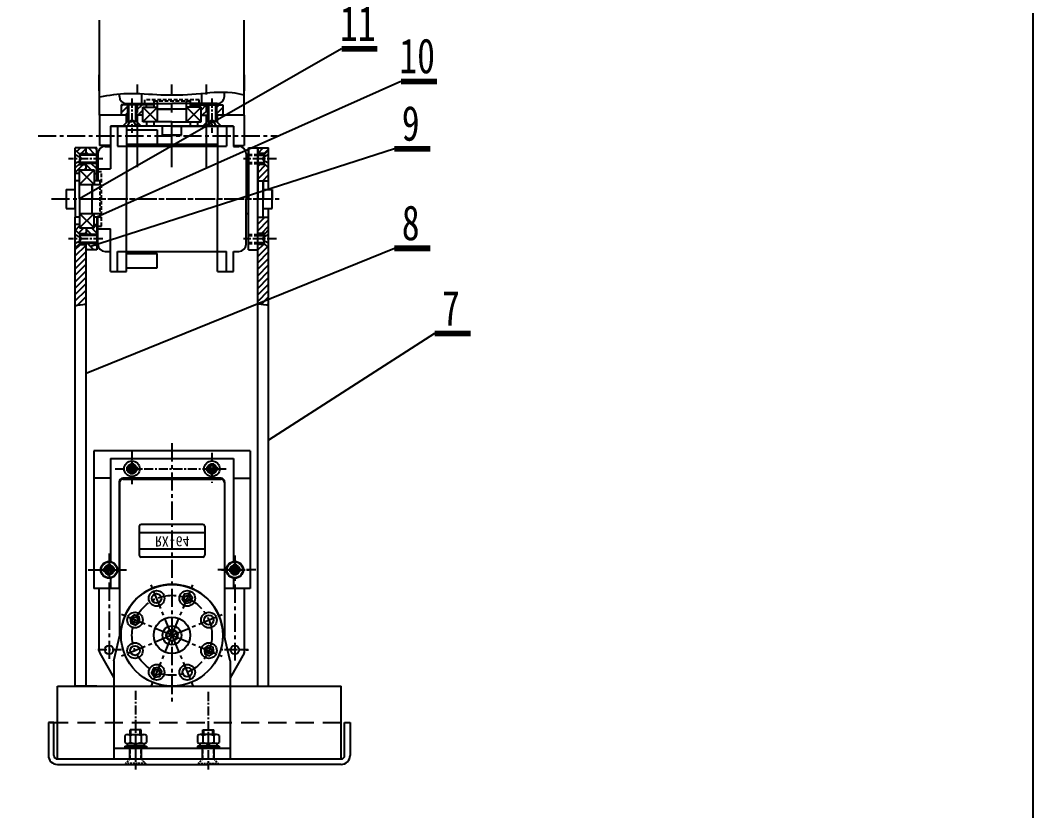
# Model space of a CAD drawing. Extents: x 2854 to 5858, y -1165 to 723.
# Drawn here: x 3458.2 to 3736.7, y -846.1 to -628.8 of the extents above; entities that cross this region are included whole.
import ezdxf
from ezdxf.enums import TextEntityAlignment as Align

# ---------------------------------------------------------------- set-up
doc = ezdxf.new("R2010")
doc.units = 0
doc.header["$MEASUREMENT"] = 0
doc.linetypes.add('PF_CENTER', pattern=[2, 1.25, -0.25, 0.25, -0.25])
doc.linetypes.add('PF_DASHED', pattern=[0.75, 0.5, -0.25])
doc.layers.get('0').update_dxf_attribs({"linetype": 'CONTINUOUS'})
for name, color, linetype in [('1', 1, 'CONTINUOUS'), ('SMPEN_CENTER', 4, 'PF_CENTER'), ('SMPEN_DASHED', 2, 'PF_DASHED'), ('SMPEN_DIM', 3, 'CONTINUOUS'), ('SMPEN_HATCH', 6, 'CONTINUOUS'), ('SMPEN_THICK', 7, 'CONTINUOUS')]:
    doc.layers.add(name, color=color, linetype=linetype)
doc.styles.add('STYLE2', font='SIMHEI.TTF')

msp = doc.modelspace()

# ---------------------------------------------------------------- hatches: boundary and pattern name
at = {"layer": 'SMPEN_HATCH'}
h = msp.add_hatch(dxfattribs=at)
h.set_pattern_fill('ANSI31', color=256, scale=10, angle=-90, style=0)
h.set_pattern_definition([(225, (4700.9958, 578.5597), (-0.8838835, 0.8838835), [])])
h.paths.add_polyline_path([(3487.65, -654.87), (3485.9, -654.87), (3485.9, -652.37), (3485.9, -651.97), (3487.65, -651.97)])
h.paths.add_polyline_path([(3490.15, -651.97), (3491.9, -651.97), (3492.9, -651.97), (3492.9, -652.67), (3491.9, -652.67), (3491.9, -654.87), (3490.15, -654.87)])
h.paths.add_polyline_path([(3509.65, -654.87), (3507.9, -654.87), (3507.9, -652.67), (3506.9, -652.67), (3506.9, -651.97), (3507.9, -651.97), (3509.65, -651.97)])
h.paths.add_polyline_path([(3512.15, -651.97), (3513.9, -651.97), (3513.9, -654.87), (3512.15, -654.87)])
h = msp.add_hatch(dxfattribs=at)
h.set_pattern_fill('ANSI31', color=256, scale=10, angle=90, style=0)
h.set_pattern_definition([(45, (4709.7322, -1878.9678), (0.8838835, -0.8838835), [])])
h.paths.add_polyline_path([(3474.3, -665.37), (3473.3, -664.37), (3473.3, -663.87), (3476.3, -663.87), (3476.3, -665.37)])
h.paths.add_polyline_path([(3476.3, -668.37), (3476.3, -669.87), (3474.5, -669.87), (3474.5, -670.87), (3473.3, -670.87), (3473.3, -669.37), (3474.3, -668.37)])
h.paths.add_polyline_path([(3474.5, -685.87), (3476.3, -685.87), (3476.3, -687.37), (3474.3, -687.37), (3473.3, -686.37), (3473.3, -684.87), (3474.5, -684.87)])
h.paths.add_polyline_path([(3473.3, -691.37), (3474.3, -690.37), (3476.3, -690.37), (3476.3, -706.77), (3475.99, -706.83), (3475.39, -706.89), (3474.69, -706.96), (3473.84, -707.1), (3473.3, -707.26)])
h = msp.add_hatch(dxfattribs=at)
h.set_pattern_fill('ANSI31', color=256, scale=10, style=0)
h.set_pattern_definition([(135, (4709.7322, -1878.9678), (0.8838835, 0.8838835), [])])
h.paths.add_polyline_path([(3476.3, -665.62), (3476.3, -663.87), (3478.8, -663.87), (3479.2, -663.87), (3479.2, -665.62)])
h.paths.add_polyline_path([(3479.2, -668.12), (3479.2, -669.87), (3479.2, -670.87), (3478.5, -670.87), (3478.5, -669.87), (3476.3, -669.87), (3476.3, -668.12)])
h.paths.add_polyline_path([(3476.3, -687.62), (3476.3, -685.87), (3478.5, -685.87), (3478.5, -684.87), (3479.2, -684.87), (3479.2, -685.87), (3479.2, -687.62)])
h.paths.add_polyline_path([(3479.2, -690.12), (3479.2, -691.87), (3476.3, -691.87), (3476.3, -690.12)])
h = msp.add_hatch(dxfattribs=at)
h.set_pattern_fill('ANSI31', color=256, scale=10, style=0)
h.set_pattern_definition([(45, (2329.3306, -1228.4742), (-0.8838835, 0.8838835), [])])
h.paths.add_polyline_path([(3523.5, -665.37), (3523.5, -663.87), (3526.5, -663.87), (3526.5, -664.37), (3525.5, -665.37)])
h.paths.add_polyline_path([(3526.5, -672.87), (3523.5, -672.87), (3523.5, -668.37), (3525.5, -668.37), (3526.5, -669.37)])
h.paths.add_polyline_path([(3526.5, -686.37), (3525.5, -687.37), (3523.5, -687.37), (3523.5, -682.87), (3526.5, -682.87)])
h.paths.add_polyline_path([(3526.5, -707.26), (3525.96, -707.1), (3525.11, -706.96), (3524.41, -706.89), (3523.81, -706.83), (3523.5, -706.77), (3523.5, -691.87), (3523.5, -690.37), (3525.5, -690.37), (3526.5, -691.37)])

# ---------------------------------------------------------------- linework, layer by layer
at = {"ltscale": 10}
for p, q in [((3480, -654.87), (3480, -628.75)), ((3519.8, -654.87), (3519.8, -628.75)), ((3487.65, -654.87), (3480, -654.87)), ((3519.8, -654.87), (3512.15, -654.87)), ((3516.8, -657.87), (3483, -657.87)), ((3497.3, -660.37), (3497.3, -657.87)), ((3502.5, -660.37), (3502.5, -657.87)), ((3502.5, -660.37), (3497.3, -660.37)), ((3483, -663.2), (3480, -663.2)), ((3512.4, -662.92), (3487.4, -662.92)), ((3516.8, -663.2), (3519.8, -663.2)), ((3521.4, -747.15), (3478.4, -747.15)), ((3483, -749.27), (3516.8, -749.27)), ((3483, -754.7), (3478.4, -754.7)), ((3513.4, -754.7), (3486.4, -754.7)), ((3516.8, -754.7), (3521.4, -754.7)), ((3485.4, -784.97), (3478.4, -784.97)), ((3521.4, -784.97), (3514.4, -784.97)), ((3483.9, -804.87), (3486.26, -794.7)), ((3515.9, -804.87), (3513.54, -794.7)), ((3483.9, -804.87), (3483.9, -831.87)), ((3515.9, -804.87), (3515.9, -831.87)), ((3468.4, -831.87), (3468.4, -811.87)), ((3468.4, -811.87), (3546.4, -811.87)), ((3546.4, -831.87), (3546.4, -811.87)), ((3467.4, -821.87), (3465.9, -821.87)), ((3465.9, -821.87), (3465.9, -830.87)), ((3467.4, -830.87), (3467.4, -821.87)), ((3547.4, -830.87), (3547.4, -821.87)), ((3547.4, -821.87), (3548.9, -821.87)), ((3548.9, -821.87), (3548.9, -830.87)), ((3468.4, -831.87), (3531.4, -831.87)), ((3546.4, -833.37), (3509.9, -833.37))]:
    msp.add_line(p, q, dxfattribs=at)
for p, q in [((3479.9, -648.17), (3479.9, -643.77)), ((3479.9, -643.77), (3480, -643.77)), ((3479.9, -643.77), (3480, -643.77)), ((3519.9, -643.77), (3519.8, -643.77)), ((3519.9, -643.77), (3519.8, -643.77)), ((3519.9, -648.17), (3519.9, -643.77)), ((3479.9, -646.27), (3480, -646.27)), ((3479.9, -648.17), (3480, -648.17)), ((3514.35, -649.67), (3514.35, -648.58)), ((3519.9, -646.27), (3519.8, -646.27)), ((3519.9, -648.17), (3519.8, -648.17)), ((3485.45, -649.67), (3485.45, -649.1)), ((3487.45, -651.67), (3499.9, -651.67)), ((3494.9, -650.97), (3494.9, -652.67)), ((3512.35, -651.67), (3499.9, -651.67)), ((3504.9, -650.97), (3504.9, -652.67)), ((3485.9, -651.97), (3485.9, -654.87)), ((3491.9, -651.97), (3485.9, -651.97)), ((3487.65, -651.97), (3487.65, -656.62)), ((3490.15, -651.97), (3490.15, -656.62)), ((3491.9, -652.67), (3495.9, -652.67)), ((3495.9, -652.67), (3491.9, -656.67)), ((3495.9, -656.67), (3491.9, -652.67)), ((3507.9, -652.67), (3503.9, -652.67)), ((3503.9, -656.67), (3507.9, -652.67)), ((3503.9, -652.67), (3507.9, -656.67)), ((3507.9, -651.97), (3513.9, -651.97)), ((3509.65, -651.97), (3509.65, -656.62)), ((3512.15, -651.97), (3512.15, -656.62)), ((3513.9, -651.97), (3513.9, -654.87)), ((3480, -654.87), (3480, -663.2)), ((3486.4, -657.87), (3487.65, -656.62)), ((3487.65, -656.62), (3488.9, -656.62)), ((3490.15, -656.62), (3488.9, -656.62)), ((3490.15, -656.62), (3488.9, -656.62)), ((3491.4, -657.87), (3490.15, -656.62)), ((3491.4, -657.87), (3490.15, -656.62)), ((3492.9, -656.67), (3492.9, -657.87)), ((3494.9, -656.67), (3494.9, -657.87)), ((3504.9, -656.67), (3504.9, -657.87)), ((3506.9, -656.67), (3506.9, -657.87)), ((3508.4, -657.87), (3509.65, -656.62)), ((3508.4, -657.87), (3509.65, -656.62)), ((3509.65, -656.62), (3510.9, -656.62)), ((3509.65, -656.62), (3510.9, -656.62)), ((3512.15, -656.62), (3510.9, -656.62)), ((3513.4, -657.87), (3512.15, -656.62)), ((3519.8, -654.87), (3519.8, -663.2)), ((3483, -657.87), (3487.4, -657.87)), ((3483, -657.87), (3483, -669.62)), ((3484.9, -657.87), (3484.9, -663.37)), ((3497.3, -657.87), (3485.9, -657.87)), ((3487.4, -657.87), (3487.4, -677.87)), ((3487.4, -657.87), (3487.4, -677.87)), ((3487.4, -658.87), (3495.8, -658.87)), ((3495.8, -658.87), (3495.8, -662.87)), ((3512.4, -657.87), (3516.8, -657.87)), ((3512.4, -657.87), (3512.4, -677.87)), ((3514.9, -657.87), (3514.9, -663.37)), ((3516.8, -657.87), (3516.8, -663.42)), ((3497.3, -660.37), (3502.5, -660.37)), ((3473.3, -675.27), (3473.3, -663.87)), ((3473.3, -664.37), (3474.55, -665.62)), ((3479.2, -663.87), (3476.3, -663.87)), ((3479.2, -669.87), (3479.2, -663.87)), ((3479.5, -665.42), (3479.5, -672.87)), ((3481.5, -663.42), (3483, -663.42)), ((3516.8, -663.42), (3518.3, -663.42)), ((3520.3, -665.42), (3520.3, -677.87)), ((3526.5, -664.37), (3525.25, -665.62)), ((3526.5, -675.27), (3526.5, -663.87)), ((3473.3, -669.37), (3474.55, -668.12)), ((3473.3, -669.37), (3474.55, -668.12)), ((3474.55, -665.62), (3474.55, -666.87)), ((3479.2, -665.62), (3474.55, -665.62)), ((3474.55, -668.12), (3474.55, -666.87)), ((3474.55, -668.12), (3474.55, -666.87)), ((3479.2, -668.12), (3474.55, -668.12)), ((3523.5, -665.62), (3525.25, -665.62)), ((3523.5, -668.12), (3525.25, -668.12)), ((3525.25, -665.62), (3525.25, -666.87)), ((3525.25, -668.12), (3525.25, -666.87)), ((3525.25, -668.12), (3525.25, -666.87)), ((3526.5, -669.37), (3525.25, -668.12)), ((3526.5, -669.37), (3525.25, -668.12)), ((3474.5, -670.87), (3473.3, -670.87)), ((3474.5, -673.87), (3478.5, -669.87)), ((3478.5, -673.87), (3474.5, -669.87)), ((3478.5, -669.87), (3478.5, -673.87)), ((3474.5, -672.87), (3473.3, -672.87)), ((3480.2, -672.87), (3478.5, -672.87)), ((3470.8, -675.27), (3470.8, -680.47)), ((3487.4, -697.87), (3487.4, -677.87)), ((3487.4, -697.87), (3487.4, -677.87)), ((3512.4, -697.87), (3512.4, -677.87)), ((3520.3, -690.32), (3520.3, -677.87)), ((3478.5, -681.87), (3474.5, -685.87)), ((3474.5, -681.87), (3478.5, -685.87)), ((3478.5, -685.87), (3478.5, -681.87)), ((3526.5, -807.99), (3526.5, -680.47)), ((3473.3, -811.87), (3473.3, -682.87)), ((3474.5, -682.87), (3473.3, -682.87)), ((3474.5, -684.87), (3473.3, -684.87)), ((3480.2, -682.87), (3478.5, -682.87)), ((3479.5, -690.32), (3479.5, -682.87)), ((3473.3, -686.37), (3474.55, -687.62)), ((3473.3, -686.37), (3474.55, -687.62)), ((3474.55, -687.62), (3474.55, -688.87)), ((3474.55, -687.62), (3474.55, -688.87)), ((3479.2, -687.62), (3474.55, -687.62)), ((3479.2, -685.87), (3479.2, -691.87)), ((3483, -697.87), (3483, -686.12)), ((3523.5, -687.62), (3525.25, -687.62)), ((3526.5, -686.37), (3525.25, -687.62)), ((3526.5, -686.37), (3525.25, -687.62)), ((3525.25, -687.62), (3525.25, -688.87)), ((3525.25, -687.62), (3525.25, -688.87)), ((3473.3, -691.37), (3474.55, -690.12)), ((3474.55, -690.12), (3474.55, -688.87)), ((3479.2, -690.12), (3474.55, -690.12)), ((3476.3, -725.87), (3476.3, -690.12)), ((3523.5, -690.12), (3525.25, -690.12)), ((3525.25, -690.12), (3525.25, -688.87)), ((3526.5, -691.37), (3525.25, -690.12)), ((3479.2, -691.87), (3476.3, -691.87)), ((3481.5, -692.32), (3483, -692.32)), ((3484.9, -697.87), (3484.9, -692.37)), ((3495.8, -696.87), (3495.8, -692.87)), ((3514.9, -697.87), (3514.9, -692.37)), ((3516.8, -697.87), (3516.8, -692.32)), ((3516.8, -692.32), (3518.3, -692.32)), ((3523.5, -725.87), (3523.5, -691.87)), ((3483, -697.87), (3487.4, -697.87)), ((3487.4, -696.87), (3495.8, -696.87)), ((3512.4, -697.87), (3516.8, -697.87)), ((3476.3, -811.87), (3476.3, -725.87)), ((3523.5, -793.99), (3523.5, -725.87)), ((3478.4, -747.15), (3478.4, -784.97)), ((3521.4, -747.15), (3521.4, -784.97)), ((3483, -749.27), (3483, -777.61)), ((3516.8, -749.27), (3516.8, -777.61)), ((3485.4, -755.7), (3485.4, -784.97)), ((3514.4, -755.7), (3514.4, -784.97)), ((3483, -782.14), (3483, -784.97)), ((3516.8, -782.14), (3516.8, -784.97)), ((3526.5, -811.87), (3526.5, -797.87)), ((3483.9, -828.87), (3515.9, -828.87))]:
    msp.add_line(p, q)
at = {"ltscale": 4}
for p, q in [((3491.65, -651.67), (3491.65, -649.04)), ((3495.9, -653.17), (3495.9, -651.67)), ((3503.9, -653.17), (3503.9, -651.67)), ((3508.15, -651.67), (3508.15, -648.93)), ((3491.9, -656.67), (3491.9, -652.67)), ((3492.9, -652.67), (3492.9, -651.97)), ((3495.9, -656.67), (3495.9, -651.67)), ((3503.9, -653.17), (3503.9, -651.67)), ((3503.9, -656.67), (3503.9, -651.87)), ((3506.9, -652.67), (3506.9, -651.97)), ((3507.9, -656.67), (3507.9, -652.67)), ((3484.9, -663.37), (3514.9, -663.37)), ((3487.4, -662.87), (3495.8, -662.87)), ((3474.5, -669.87), (3478.5, -669.87)), ((3478.5, -670.87), (3479.2, -670.87)), ((3479.5, -669.62), (3483, -669.62)), ((3474.5, -673.87), (3479.5, -673.87)), ((3478, -673.87), (3479.5, -673.87)), ((3523.5, -672.87), (3525, -672.87)), ((3523.5, -672.87), (3526.5, -672.87)), ((3474.5, -681.87), (3479.3, -681.87)), ((3478, -681.87), (3479.5, -681.87)), ((3478, -681.87), (3479.5, -681.87)), ((3478.5, -684.87), (3479.2, -684.87)), ((3523.5, -682.87), (3525, -682.87)), ((3523.5, -682.87), (3526.5, -682.87)), ((3474.5, -685.87), (3478.5, -685.87)), ((3479.5, -686.12), (3483, -686.12)), ((3484.9, -692.37), (3514.9, -692.37)), ((3487.4, -692.87), (3495.8, -692.87))]:
    msp.add_line(p, q, dxfattribs=at)
at = {"ltscale": 2}
for p, q in [((3494.9, -651.97), (3491.9, -651.97)), ((3504.9, -651.97), (3507.9, -651.97)), ((3487.4, -656.87), (3487.4, -654.87)), ((3490.4, -656.87), (3490.4, -654.87)), ((3499.9, -656.67), (3491.9, -656.67)), ((3499.9, -656.67), (3507.9, -656.67)), ((3509.4, -656.87), (3509.4, -654.87)), ((3512.4, -656.87), (3512.4, -654.87)), ((3499.9, -657.87), (3494.9, -657.87)), ((3499.9, -657.87), (3504.9, -657.87)), ((3474.3, -665.37), (3476.3, -665.37)), ((3525.5, -665.37), (3523.5, -665.37)), ((3474.3, -668.37), (3476.3, -668.37)), ((3525.5, -668.37), (3523.5, -668.37)), ((3474.5, -677.87), (3474.5, -669.87)), ((3479.2, -672.87), (3479.2, -669.87)), ((3473.3, -677.87), (3473.3, -672.87)), ((3473.3, -677.87), (3473.3, -682.87)), ((3474.5, -677.87), (3474.5, -685.87)), ((3479.2, -682.87), (3479.2, -685.87)), ((3474.3, -687.37), (3476.3, -687.37)), ((3525.5, -687.37), (3523.5, -687.37)), ((3474.3, -690.37), (3476.3, -690.37)), ((3525.5, -690.37), (3523.5, -690.37))]:
    msp.add_line(p, q, dxfattribs=at)
at = {"color": 2, "linetype": 'PF_DASHED', "ltscale": 8}
for p, q in [((3487.71, -657.87), (3488.38, -656.52)), ((3488.38, -656.52), (3488.9, -656.22)), ((3489.42, -656.52), (3488.38, -656.52)), ((3489.42, -656.52), (3488.9, -656.22)), ((3490.09, -657.87), (3489.42, -656.52)), ((3509.71, -657.87), (3510.38, -656.52)), ((3510.38, -656.52), (3510.9, -656.22)), ((3510.38, -656.52), (3511.42, -656.52)), ((3511.42, -656.52), (3510.9, -656.22)), ((3512.09, -657.87), (3511.42, -656.52)), ((3473.3, -665.68), (3474.65, -666.35)), ((3473.3, -668.06), (3474.65, -667.39)), ((3474.65, -666.35), (3474.95, -666.87)), ((3474.65, -667.39), (3474.65, -666.35)), ((3474.65, -667.39), (3474.95, -666.87)), ((3525.15, -666.35), (3524.85, -666.87)), ((3525.15, -667.39), (3524.85, -666.87)), ((3526.5, -665.68), (3525.15, -666.35)), ((3525.15, -667.39), (3525.15, -666.35)), ((3526.5, -668.06), (3525.15, -667.39)), ((3473.3, -687.68), (3474.65, -688.35)), ((3526.5, -687.68), (3525.15, -688.35)), ((3473.3, -690.06), (3474.65, -689.39)), ((3474.65, -688.35), (3474.65, -689.39)), ((3474.65, -688.35), (3474.95, -688.87)), ((3474.65, -689.39), (3474.95, -688.87)), ((3525.15, -688.35), (3524.85, -688.87)), ((3525.15, -689.39), (3524.85, -688.87)), ((3525.15, -688.35), (3525.15, -689.39)), ((3526.5, -690.06), (3525.15, -689.39))]:
    msp.add_line(p, q, dxfattribs=at)
at = {"color": 7, "linetype": 'Continuous', "ltscale": 8}
for p, q in [((3487.32, -751.82), (3488.05, -751.88)), ((3488.49, -751.66), (3488.28, -751.46)), ((3488.65, -750.49), (3488.7, -751.22)), ((3489.15, -750.49), (3489.1, -751.22)), ((3489.31, -751.66), (3489.52, -751.46)), ((3490.48, -751.82), (3489.75, -751.88)), ((3509.32, -751.82), (3510.05, -751.88)), ((3510.49, -751.66), (3510.28, -751.46)), ((3510.65, -750.49), (3510.7, -751.22)), ((3511.15, -750.49), (3511.1, -751.22)), ((3511.31, -751.66), (3511.52, -751.46)), ((3512.48, -751.82), (3511.75, -751.88)), ((3487.32, -752.33), (3488.05, -752.27)), ((3488.49, -752.48), (3488.28, -752.69)), ((3488.65, -753.65), (3488.7, -752.92)), ((3489.15, -753.65), (3489.1, -752.92)), ((3489.31, -752.48), (3489.52, -752.69)), ((3490.48, -752.33), (3489.75, -752.27)), ((3509.32, -752.33), (3510.05, -752.27)), ((3510.49, -752.48), (3510.28, -752.69)), ((3510.65, -753.65), (3510.7, -752.92)), ((3511.15, -753.65), (3511.1, -752.92)), ((3511.31, -752.48), (3511.52, -752.69)), ((3512.48, -752.33), (3511.75, -752.27)), ((3481.02, -779.62), (3481.75, -779.68)), ((3482.19, -779.46), (3481.98, -779.26)), ((3482.35, -778.29), (3482.4, -779.02)), ((3482.85, -778.29), (3482.8, -779.02)), ((3483.01, -779.46), (3483.22, -779.26)), ((3484.18, -779.62), (3483.45, -779.68)), ((3515.62, -779.62), (3516.35, -779.68)), ((3516.79, -779.46), (3516.58, -779.26)), ((3516.95, -778.29), (3517, -779.02)), ((3517.45, -778.29), (3517.4, -779.02)), ((3517.61, -779.46), (3517.82, -779.26)), ((3518.78, -779.62), (3518.05, -779.68)), ((3481.02, -780.13), (3481.75, -780.07)), ((3482.19, -780.28), (3481.98, -780.49)), ((3482.35, -781.45), (3482.4, -780.72)), ((3482.85, -781.45), (3482.8, -780.72)), ((3483.01, -780.28), (3483.22, -780.49)), ((3484.18, -780.13), (3483.45, -780.07)), ((3515.62, -780.13), (3516.35, -780.07)), ((3516.79, -780.28), (3516.58, -780.49)), ((3516.95, -781.45), (3517, -780.72)), ((3517.45, -781.45), (3517.4, -780.72)), ((3517.61, -780.28), (3517.82, -780.49)), ((3518.78, -780.13), (3518.05, -780.07)), ((3491.4, -823.87), (3488.4, -823.87)), ((3488.4, -825.17), (3488.4, -823.87)), ((3491.4, -825.17), (3491.4, -823.87)), ((3508.4, -825.17), (3508.4, -823.87)), ((3508.4, -823.87), (3511.4, -823.87)), ((3511.4, -825.17), (3511.4, -823.87)), ((3486.9, -825.4), (3486.9, -827.34)), ((3487.65, -825.17), (3492.15, -825.17)), ((3488.4, -825.4), (3488.4, -827.34)), ((3491.4, -825.4), (3491.4, -827.34)), ((3492.91, -825.4), (3492.91, -827.34)), ((3506.9, -825.4), (3506.9, -827.34)), ((3512.15, -825.17), (3507.65, -825.17)), ((3508.4, -825.4), (3508.4, -827.34)), ((3511.4, -825.4), (3511.4, -827.34)), ((3512.91, -825.4), (3512.91, -827.34)), ((3486.9, -828.37), (3492.9, -828.37)), ((3486.9, -828.37), (3486.9, -828.87)), ((3486.9, -828.87), (3492.9, -828.87)), ((3487.55, -827.57), (3492.25, -827.57)), ((3487.55, -827.57), (3487.55, -828.37)), ((3492.25, -828.37), (3487.55, -828.37)), ((3487.65, -827.57), (3492.15, -827.57)), ((3489.82, -827.57), (3489.45, -828.37)), ((3489.98, -828.37), (3490.35, -827.57)), ((3492.25, -827.57), (3492.25, -828.37)), ((3492.9, -828.37), (3492.9, -828.87)), ((3506.9, -828.37), (3506.9, -828.87)), ((3512.9, -828.37), (3506.9, -828.37)), ((3512.9, -828.87), (3506.9, -828.87)), ((3507.55, -827.57), (3507.55, -828.37)), ((3512.25, -827.57), (3507.55, -827.57)), ((3507.55, -828.37), (3512.25, -828.37)), ((3512.15, -827.57), (3507.65, -827.57)), ((3509.82, -828.37), (3509.45, -827.57)), ((3509.98, -827.57), (3510.35, -828.37)), ((3512.25, -827.57), (3512.25, -828.37)), ((3512.9, -828.37), (3512.9, -828.87))]:
    msp.add_line(p, q, dxfattribs=at)
at = {"ltscale": 8}
for p, q in [((3485.45, -755.92), (3485.45, -798.2)), ((3514.35, -755.92), (3514.35, -798.2))]:
    msp.add_line(p, q, dxfattribs=at)
at = {"color": 4, "ltscale": 4}
for p, q in [((3490.9, -767.87), (3490.9, -775.87)), ((3508.9, -767.87), (3508.9, -775.87))]:
    msp.add_line(p, q, dxfattribs=at)
at = {"ltscale": 10}
msp.add_lwpolyline([(2854.16, -110.97), (3736.67, -110.97), (3736.67, -1165.15), (2854.16, -1165.15)], close=True, dxfattribs=at)
for points in [[(3503.56, -789.05), (3504.99, -788.86), (3505.55, -787.52), (3504.66, -786.37), (3503.23, -786.56), (3502.67, -787.9)], [(3491.08, -794.22), (3490.89, -792.78), (3489.55, -792.23), (3488.4, -793.11), (3488.59, -794.55), (3489.93, -795.1)], [(3508.72, -801.53), (3508.91, -802.96), (3510.25, -803.52), (3511.4, -802.64), (3511.21, -801.2), (3509.87, -800.64)], [(3496.25, -806.7), (3494.81, -806.88), (3494.25, -808.22), (3495.14, -809.37), (3496.57, -809.18), (3497.13, -807.85)]]:
    msp.add_lwpolyline(points, close=True)
for points in [[(3503.9, -831.87), (3546.4, -831.87)], [(3468.4, -833.37), (3509.9, -833.37)]]:
    msp.add_lwpolyline(points, dxfattribs=at)
for centre, radius in [((3488.9, -752.07), 2.15), ((3488.9, -752.07), 1.3), ((3510.9, -752.07), 2.15), ((3510.9, -752.07), 1.3), ((3482.6, -779.87), 2.3), ((3482.6, -779.87), 2.15), ((3482.6, -779.87), 1.3), ((3517.2, -779.87), 2.3), ((3517.2, -779.87), 2.15), ((3517.2, -779.87), 1.3), ((3495.69, -787.71), 2.15), ((3495.69, -787.71), 1.3), ((3504.11, -787.71), 2.15), ((3489.74, -793.66), 2.15), ((3510.06, -793.66), 2.15), ((3510.06, -793.66), 1.3), ((3489.74, -802.08), 2.15), ((3489.74, -802.08), 1.3), ((3510.06, -802.08), 2.15), ((3495.69, -808.03), 2.15), ((3504.11, -808.03), 2.15), ((3504.11, -808.03), 1.3)]:
    msp.add_circle(centre, radius)
for centre, radius, start, end in [((3487.45, -649.67), 2, 180, 270), ((3512.35, -649.67), 2, 270, 0), ((3481.5, -665.42), 2, 90, 180), ((3518.3, -665.42), 2, 0, 90), ((3481.5, -690.32), 2, 180, 270), ((3518.3, -690.32), 2, 270, 0), ((3486.4, -755.7), 1, 90, 180)]:
    msp.add_arc(centre, radius, start, end)
at = {"color": 7, "linetype": 'Continuous', "ltscale": 8}
for centre, radius, start, end in [((3488.9, -752.07), 1.28, 169.6926, 190.3074), ((3487.19, -750.36), 1.55, 286.9419, 343.0581), ((3488.9, -752.07), 0.87, 166.9841, 193.0159), ((3487.97, -751.14), 0.736, 276.2194, 353.7806), ((3488.9, -752.07), 1.28, 79.6926, 100.3074), ((3488.9, -752.07), 0.87, 76.9841, 103.0159), ((3489.83, -751.14), 0.736, 186.2194, 263.7806), ((3490.61, -750.36), 1.55, 196.9419, 253.0581), ((3488.9, -752.07), 0.87, 346.9841, 13.0159), ((3488.9, -752.07), 1.28, 349.6926, 10.3074), ((3510.9, -752.07), 1.28, 169.6926, 190.3074), ((3509.19, -750.36), 1.55, 286.9419, 343.0581), ((3510.9, -752.07), 0.87, 166.9841, 193.0159), ((3509.97, -751.14), 0.736, 276.2194, 353.7806), ((3510.9, -752.07), 1.28, 79.6926, 100.3074), ((3510.9, -752.07), 0.87, 76.9841, 103.0159), ((3511.83, -751.14), 0.736, 186.2194, 263.7806), ((3512.61, -750.36), 1.55, 196.9419, 253.0581), ((3510.9, -752.07), 0.87, 346.9841, 13.0159), ((3510.9, -752.07), 1.28, 349.6926, 10.3074), ((3487.19, -753.78), 1.55, 16.9419, 73.0581), ((3487.97, -753), 0.736, 6.2194, 83.7806), ((3488.9, -752.07), 1.28, 259.6926, 280.3074), ((3488.9, -752.07), 0.87, 256.9841, 283.0159), ((3489.83, -753), 0.736, 96.2194, 173.7806), ((3490.61, -753.78), 1.55, 106.9419, 163.0581), ((3509.19, -753.78), 1.55, 16.9419, 73.0581), ((3509.97, -753), 0.736, 6.2194, 83.7806), ((3510.9, -752.07), 1.28, 259.6926, 280.3074), ((3510.9, -752.07), 0.87, 256.9841, 283.0159), ((3511.83, -753), 0.736, 96.2194, 173.7806), ((3512.61, -753.78), 1.55, 106.9419, 163.0581), ((3482.6, -779.87), 1.28, 169.6926, 190.3074), ((3480.89, -778.16), 1.55, 286.9419, 343.0581), ((3482.6, -779.87), 0.87, 166.9841, 193.0159), ((3481.67, -778.94), 0.736, 276.2194, 353.7806), ((3482.6, -779.87), 1.28, 79.6926, 100.3074), ((3482.6, -779.87), 0.87, 76.9841, 103.0159), ((3483.53, -778.94), 0.736, 186.2194, 263.7806), ((3484.31, -778.16), 1.55, 196.9419, 253.0581), ((3482.6, -779.87), 0.87, 346.9841, 13.0159), ((3482.6, -779.87), 1.28, 349.6926, 10.3074), ((3517.2, -779.87), 1.28, 169.6926, 190.3074), ((3515.49, -778.16), 1.55, 286.9419, 343.0581), ((3517.2, -779.87), 0.87, 166.9841, 193.0159), ((3516.27, -778.94), 0.736, 276.2194, 353.7806), ((3517.2, -779.87), 1.28, 79.6926, 100.3074), ((3517.2, -779.87), 0.87, 76.9841, 103.0159), ((3518.13, -778.94), 0.736, 186.2194, 263.7806), ((3518.91, -778.16), 1.55, 196.9419, 253.0581), ((3517.2, -779.87), 0.87, 346.9841, 13.0159), ((3517.2, -779.87), 1.28, 349.6926, 10.3074), ((3480.89, -781.58), 1.55, 16.9419, 73.0581), ((3481.67, -780.8), 0.736, 6.2194, 83.7806), ((3482.6, -779.87), 1.28, 259.6926, 280.3074), ((3482.6, -779.87), 0.87, 256.9841, 283.0159), ((3483.53, -780.8), 0.736, 96.2194, 173.7806), ((3484.31, -781.58), 1.55, 106.9419, 163.0581), ((3515.49, -781.58), 1.55, 16.9419, 73.0581), ((3516.27, -780.8), 0.736, 6.2194, 83.7806), ((3517.2, -779.87), 1.28, 259.6926, 280.3074), ((3517.2, -779.87), 0.87, 256.9841, 283.0159), ((3518.13, -780.8), 0.736, 96.2194, 173.7806), ((3518.91, -781.58), 1.55, 106.9419, 163.0581), ((3487.65, -826.5), 1.33, 55.6158, 124.3842), ((3489.9, -830.14), 4.97, 72.412, 107.588), ((3492.15, -826.5), 1.33, 55.6158, 124.3842), ((3507.65, -826.5), 1.33, 55.6158, 124.3842), ((3509.9, -830.14), 4.97, 72.412, 107.588), ((3512.15, -826.5), 1.33, 55.6158, 124.3842), ((3487.65, -826.24), 1.33, 235.6158, 304.3842), ((3489.9, -822.6), 4.97, 252.412, 287.588), ((3492.15, -826.24), 1.33, 235.6158, 304.3842), ((3507.65, -826.24), 1.33, 235.6158, 304.3842), ((3509.9, -822.6), 4.97, 252.412, 287.588), ((3512.15, -826.24), 1.33, 235.6158, 304.3842)]:
    msp.add_arc(centre, radius, start, end, dxfattribs=at)
at = {"ltscale": 10}
for centre, radius, start, end in [((3513.4, -755.7), 1, 0, 90), ((3499.9, -797.87), 14, 13.0838, 166.9162), ((3468.4, -830.87), 2.5, 180, 270), ((3468.4, -830.87), 1, 180, 270), ((3546.4, -830.87), 1, 270, 0), ((3546.4, -830.87), 2.5, 270, 0)]:
    msp.add_arc(centre, radius, start, end, dxfattribs=at)
msp.add_open_spline([(3519.8, -649.33), (3518.68, -649.07), (3514.33, -648.19), (3506.61, -649.23), (3497.03, -649.56), (3488.13, -648.6), (3482.53, -649.41), (3480, -649.87)], degree=3, knots=[1.761403, 1.761403, 1.761403, 1.761403, 5.204887, 15.054784, 24.746871, 34.030266, 41.708767, 41.708767, 41.708767, 41.708767], dxfattribs=at)
at = {"layer": '1'}
for points in [[(3473.3, -707.26), (3473.84, -707.1), (3474.69, -706.96), (3475.39, -706.89), (3475.99, -706.83), (3476.3, -706.77)], [(3526.5, -707.26), (3525.96, -707.1), (3525.11, -706.96), (3524.41, -706.89), (3523.81, -706.83), (3523.5, -706.77)]]:
    msp.add_lwpolyline(points, dxfattribs=at)
at = {"layer": 'SMPEN_CENTER', "ltscale": 10}
for p, q in [((3490.4, -669.13), (3490.4, -646.4)), ((3499.9, -669.13), (3499.9, -646.4)), ((3509.4, -669.13), (3509.4, -646.4))]:
    msp.add_line(p, q, dxfattribs=at)
at = {"layer": 'SMPEN_CENTER', "ltscale": 2}
for p, q in [((3488.9, -650.31), (3488.9, -659.68)), ((3510.9, -650.31), (3510.9, -659.68)), ((3480.86, -666.87), (3471.49, -666.87)), ((3528.62, -666.87), (3519.62, -666.87)), ((3480.86, -688.87), (3471.49, -688.87)), ((3528.62, -688.87), (3519.62, -688.87)), ((3488.9, -747.1), (3488.9, -756.34)), ((3510.9, -747.68), (3510.9, -755.91)), ((3484.27, -752.07), (3514.84, -752.07)), ((3476.87, -779.87), (3487.26, -779.87)), ((3478.79, -779.87), (3487.44, -779.87)), ((3522.93, -779.87), (3512.54, -779.87)), ((3513.54, -779.87), (3521.47, -779.87)), ((3486, -801.87), (3478.93, -801.87)), ((3520.9, -801.87), (3513.68, -801.87)), ((3489.9, -813.15), (3489.9, -834.72)), ((3509.9, -813.43), (3509.9, -834.72))]:
    msp.add_line(p, q, dxfattribs=at)
at = {"layer": 'SMPEN_CENTER', "ltscale": 4}
for p, q in [((3463.07, -660.57), (3528.94, -660.57)), ((3466.76, -677.87), (3529.4, -677.87)), ((3474.27, -677.87), (3529.4, -677.87)), ((3499.9, -745.08), (3499.9, -816.15)), ((3482.6, -775.36), (3482.6, -804.76)), ((3517.2, -775.93), (3517.2, -804.76)), ((3499.9, -797.87), (3494.09, -783.84)), ((3499.9, -797.87), (3505.71, -783.84)), ((3499.9, -797.87), (3504.87, -785.87)), ((3499.9, -797.87), (3485.87, -792.06)), ((3499.9, -797.87), (3487.89, -792.9)), ((3499.9, -797.87), (3513.93, -792.06)), ((3499.9, -797.87), (3485.87, -803.69)), ((3499.9, -797.87), (3494.09, -811.91)), ((3499.9, -797.87), (3494.93, -809.88)), ((3499.9, -797.87), (3511.91, -802.85)), ((3499.9, -797.87), (3505.71, -811.91)), ((3499.9, -797.87), (3513.93, -803.69))]:
    msp.add_line(p, q, dxfattribs=at)
msp.add_circle((3499.9, -797.87), 11, dxfattribs=at)
msp.add_circle((3499.9, -797.87), 11, dxfattribs=at)
at = {"layer": 'SMPEN_DASHED', "ltscale": 2}
for p, q in [((3492.4, -651.67), (3492.4, -650.67)), ((3507.4, -650.67), (3492.4, -650.67)), ((3494.9, -650.97), (3494.9, -650.67)), ((3504.9, -650.97), (3494.9, -650.97)), ((3495.9, -651.67), (3495.9, -650.97)), ((3503.9, -651.67), (3503.9, -650.97)), ((3504.9, -650.97), (3504.9, -650.67)), ((3507.4, -651.67), (3507.4, -650.67)), ((3521, -665.62), (3523.5, -665.62)), ((3521, -665.89), (3523.5, -665.89)), ((3521, -667.86), (3523.5, -667.86)), ((3521, -668.12), (3523.5, -668.12)), ((3479.5, -670.37), (3480.5, -670.37)), ((3480.5, -685.37), (3480.5, -670.37)), ((3479.5, -673.87), (3480.2, -673.87)), ((3480.2, -682.87), (3480.2, -672.87)), ((3480.2, -672.87), (3480.5, -672.87)), ((3479.5, -681.87), (3480.2, -681.87)), ((3480.2, -682.87), (3480.5, -682.87)), ((3479.5, -685.37), (3480.5, -685.37)), ((3521, -687.62), (3523.5, -687.62)), ((3521, -687.89), (3523.5, -687.89)), ((3521, -689.86), (3523.5, -689.86)), ((3521, -690.12), (3523.5, -690.12)), ((3488.4, -831.87), (3488.4, -828.87)), ((3491.4, -831.87), (3491.4, -828.87)), ((3508.4, -831.87), (3508.4, -828.87)), ((3511.4, -831.87), (3511.4, -828.87))]:
    msp.add_line(p, q, dxfattribs=at)
at = {"layer": 'SMPEN_DASHED', "ltscale": 10}
for p, q in [((3466.4, -821.87), (3546.4, -821.87)), ((3488.3, -831.97), (3488.3, -828.87)), ((3491.5, -831.97), (3491.5, -828.87)), ((3508.3, -831.97), (3508.3, -828.87)), ((3511.5, -831.97), (3511.5, -828.87))]:
    msp.add_line(p, q, dxfattribs=at)
at = {"layer": 'SMPEN_DASHED', "ltscale": 8}
for p, q in [((3488.63, -825.17), (3488.63, -823.87)), ((3491.18, -825.17), (3491.18, -823.87)), ((3508.63, -825.17), (3508.63, -823.87)), ((3511.18, -825.17), (3511.18, -823.87))]:
    msp.add_line(p, q, dxfattribs=at)
at = {"layer": 'SMPEN_DASHED'}
for p, q in [((3488.4, -831.87), (3487.15, -833.1)), ((3491.4, -831.87), (3492.65, -833.1)), ((3508.4, -831.87), (3507.15, -833.1)), ((3511.4, -831.87), (3512.65, -833.1)), ((3487.15, -833.1), (3487.15, -833.37)), ((3492.65, -833.1), (3487.15, -833.1)), ((3492.65, -833.1), (3492.65, -833.37)), ((3507.15, -833.1), (3512.65, -833.1)), ((3507.15, -833.1), (3507.15, -833.37)), ((3512.65, -833.1), (3512.65, -833.37))]:
    msp.add_line(p, q, dxfattribs=at)
at = {"layer": 'SMPEN_DIM'}
for p, q in [((3487.91, -651.97), (3487.91, -656.62)), ((3489.89, -651.97), (3489.89, -656.62)), ((3509.91, -651.97), (3509.91, -656.62)), ((3511.89, -651.97), (3511.89, -656.62)), ((3479.2, -665.89), (3474.55, -665.89)), ((3479.2, -667.86), (3474.55, -667.86)), ((3523.5, -665.89), (3525.25, -665.89)), ((3523.5, -667.86), (3525.25, -667.86)), ((3479.2, -687.89), (3474.55, -687.89)), ((3479.2, -689.86), (3474.55, -689.86)), ((3523.5, -687.89), (3525.25, -687.89)), ((3523.5, -689.86), (3525.25, -689.86))]:
    msp.add_line(p, q, dxfattribs=at)
at = {"layer": 'SMPEN_HATCH'}
for p, q in [((3546.55, -636.59), (3474.5, -677.87)), ((3562.89, -645.58), (3479.2, -682.87)), ((3561.1, -664.11), (3477.57, -691)), ((3561.09, -691.48), (3476.3, -725.87)), ((3572.15, -714.9), (3526.5, -744.23))]:
    msp.add_line(p, q, dxfattribs=at)
at = {"layer": 'SMPEN_HATCH', "const_width": 1.6}
for points in [[(3546.55, -636.59), (3556.43, -636.59)], [(3562.89, -645.58), (3572.76, -645.58)], [(3561.1, -664.11), (3570.98, -664.11)], [(3561.09, -691.48), (3570.97, -691.48)], [(3572.15, -714.9), (3582.02, -714.9)]]:
    msp.add_lwpolyline(points, dxfattribs=at)
at = {"layer": 'SMPEN_THICK'}
for p, q in [((3485.9, -652.37), (3485.9, -654.87)), ((3495.9, -653.17), (3499.9, -653.17)), ((3503.9, -653.17), (3495.9, -653.17)), ((3503.9, -653.17), (3499.9, -653.17)), ((3510.54, -651.67), (3504.9, -651.67)), ((3491.9, -654.87), (3490.15, -654.87)), ((3507.9, -654.87), (3509.65, -654.87)), ((3497.3, -660.37), (3497.3, -657.87)), ((3502.5, -657.87), (3497.3, -657.87)), ((3502.5, -660.37), (3502.5, -657.87)), ((3504.9, -657.87), (3513.9, -657.87)), ((3478.8, -663.87), (3473.3, -663.87)), ((3476.3, -665.62), (3476.3, -663.87)), ((3521, -663.87), (3523.5, -663.87)), ((3521, -663.87), (3521, -677.87)), ((3521, -691.87), (3521, -663.87)), ((3521, -663.87), (3526.5, -663.87)), ((3523.5, -663.87), (3523.5, -677.87)), ((3523.5, -691.87), (3523.5, -663.87)), ((3476.3, -669.87), (3476.3, -668.12)), ((3478, -673.87), (3478, -677.87)), ((3478, -681.87), (3478, -673.87)), ((3520.3, -673.87), (3521, -673.87)), ((3520.3, -673.87), (3521, -673.87)), ((3525, -672.87), (3525, -677.87)), ((3525, -682.87), (3525, -672.87)), ((3470.8, -675.27), (3473.3, -675.27)), ((3473.3, -680.47), (3473.3, -675.27)), ((3525, -675.27), (3527.5, -675.27)), ((3525, -675.27), (3527.5, -675.27)), ((3527.5, -675.27), (3527.5, -677.87)), ((3527.5, -680.47), (3527.5, -675.27)), ((3478, -681.87), (3478, -677.87)), ((3521, -691.87), (3521, -677.87)), ((3523.5, -691.87), (3523.5, -677.87)), ((3525, -682.87), (3525, -677.87)), ((3527.5, -680.47), (3527.5, -677.87)), ((3470.8, -680.47), (3473.3, -680.47)), ((3520.3, -681.87), (3521, -681.87)), ((3520.3, -681.87), (3521, -681.87)), ((3525, -680.47), (3527.5, -680.47)), ((3525, -680.47), (3527.5, -680.47)), ((3479.5, -688.51), (3479.5, -682.87)), ((3476.3, -685.87), (3476.3, -687.62)), ((3521, -691.87), (3523.5, -691.87)), ((3521, -691.87), (3523.5, -691.87)), ((3486.45, -754.92), (3513.35, -754.92)), ((3479.9, -802.25), (3479.9, -784.97)), ((3519.9, -802.25), (3519.9, -784.97)), ((3523.5, -811.87), (3523.5, -783.87)), ((3520.3, -801.87), (3521, -801.87)), ((3480.03, -802.74), (3483.9, -809.55)), ((3519.77, -802.74), (3515.9, -809.55)), ((3476.3, -811.87), (3473.3, -811.87)), ((3479.2, -811.87), (3473.3, -811.87)), ((3521, -811.87), (3526.5, -811.87))]:
    msp.add_line(p, q, dxfattribs=at)
at = {"layer": 'SMPEN_THICK', "color": 4}
for p, q in [((3508.4, -767.37), (3491.4, -767.37)), ((3490.9, -769.62), (3508.9, -769.62)), ((3490.9, -774.12), (3508.9, -774.12)), ((3508.4, -776.37), (3491.4, -776.37))]:
    msp.add_line(p, q, dxfattribs=at)
at = {"layer": 'SMPEN_THICK'}
msp.add_lwpolyline([(3499.9, -799.46), (3498.53, -798.66), (3498.53, -797.08), (3499.9, -796.29), (3501.27, -797.08), (3501.27, -798.66)], close=True, dxfattribs=at)
for centre, radius in [((3488.9, -752.07), 1.2), ((3488.9, -752.07), 1.2), ((3488.9, -752.07), 1.2), ((3510.9, -752.07), 1.2), ((3510.9, -752.07), 1.2), ((3510.9, -752.07), 1.2), ((3482.6, -779.87), 1.2), ((3482.6, -779.87), 1.2), ((3517.2, -779.87), 1.2), ((3517.2, -779.87), 1.2), ((3499.9, -797.87), 14), ((3504.11, -787.71), 0.8), ((3489.74, -793.66), 0.8), ((3499.9, -797.87), 5), ((3499.9, -797.87), 5), ((3499.9, -797.87), 2.6), ((3499.9, -797.87), 2.6), ((3499.9, -797.87), 1.58), ((3499.9, -797.87), 1.58), ((3482.6, -801.87), 1.2), ((3510.06, -802.08), 0.8), ((3517.2, -801.87), 1.2), ((3495.69, -808.03), 0.8)]:
    msp.add_circle(centre, radius, dxfattribs=at)
at = {"layer": 'SMPEN_THICK', "ltscale": 8}
for centre, start, end in [((3486.45, -755.92), 90, 180), ((3513.35, -755.92), 0, 90)]:
    msp.add_arc(centre, 1, start, end, dxfattribs=at)
at = {"layer": 'SMPEN_THICK', "color": 4}
msp.add_arc((3491.4, -767.87), 0.5, 90, 180, dxfattribs=at)
at = {"layer": 'SMPEN_THICK', "color": 4, "ltscale": 4}
for centre, start, end in [((3508.4, -767.87), 0, 90), ((3491.4, -775.87), 180, 270), ((3508.4, -775.87), 270, 0)]:
    msp.add_arc(centre, 0.5, start, end, dxfattribs=at)
at = {"layer": 'SMPEN_THICK'}
for centre, radius, start, end in [((3499.9, -797.87), 14, 20.016, 159.984), ((3480.9, -802.25), 1, 180, 209.6291), ((3518.9, -802.25), 1, 330.3709, 0)]:
    msp.add_arc(centre, radius, start, end, dxfattribs=at)

# ---------------------------------------------------------------- texts
at = {"layer": 'SMPEN_HATCH', "style": 'STYLE2', "width": 0.75}
for s, p in [('11', (3551.02, -629.62)), ('10', (3567.36, -638.61)), ('9', (3565.57, -657.14)), ('8', (3565.57, -684.51)), ('7', (3576.62, -707.94))]:
    msp.add_text(s, height=9.6, dxfattribs=at).set_placement(p, align=Align.MIDDLE)
at = {"layer": 'SMPEN_THICK', "color": 3, "style": 'STYLE2', "text_generation_flag": 2}
msp.add_text('RX-64', height=2.8, rotation=180, dxfattribs=at).set_placement((3499.98, -772.03), align=Align.MIDDLE)

doc.saveas('drawing.dxf')
